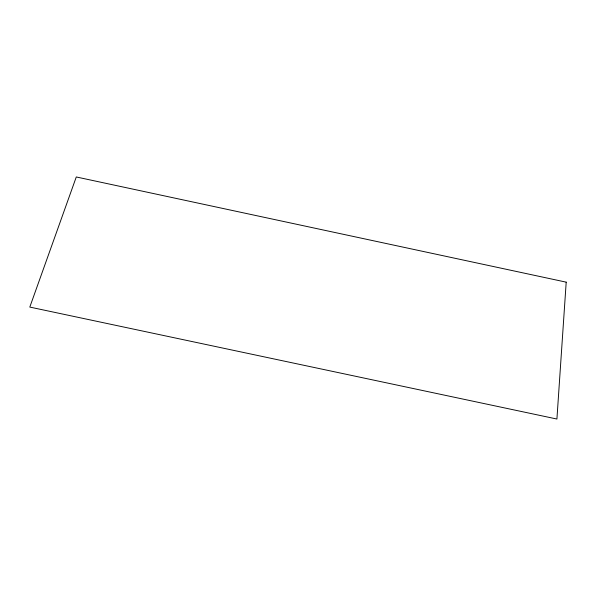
<?xml version="1.0" encoding="UTF-8"?>
<svg xmlns="http://www.w3.org/2000/svg" width="596" height="596" viewBox="0 0 596 596"><rect width="100%" height="100%" fill="white"/><g stroke="black" fill="none" stroke-linecap="round" stroke-linejoin="round"><path stroke-width="0.89" d="M566.2 282.154L556.917 419.033L29.8 307.082L76.281 176.967L566.2 282.154"/></g></svg>
